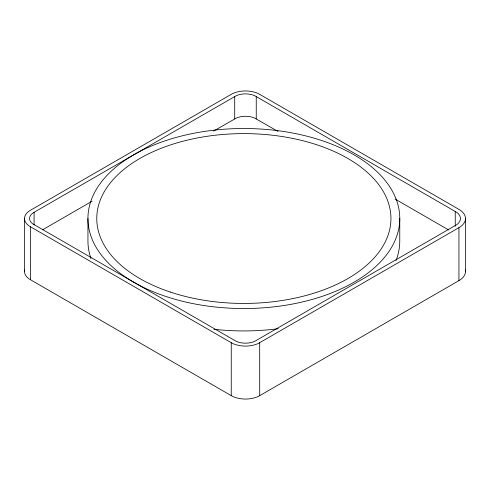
<?xml version="1.0" encoding="UTF-8"?>
<svg xmlns="http://www.w3.org/2000/svg" width="490" height="490" viewBox="0 0 490 490"><rect width="100%" height="100%" fill="white"/><g stroke="black" fill="none" stroke-linecap="round" stroke-linejoin="round"><path stroke-width="0.73" d="M34.08 212.305L32.677 213.23A15.055 8.691 0 0 0 32.677 223.814L236.309 341.383A15.055 8.691 0 0 0 254.641 341.383L456.852 224.616A17.34 10.014 0 0 0 456.852 212.427L254.641 95.666A15.055 8.691 0 0 0 236.309 95.666L34.08 212.305L34.08 224.996M42.648 229.761L92.083 201.237M213.56 131.093L236.309 118.066A15.055 8.691 0 0 1 254.641 118.066L278.063 131.473M30.392 226.735L231.249 342.7A20.121 11.613 0 0 0 259.7 342.7L458.94 227.666A22.405 12.936 0 0 0 458.94 209.377L259.7 94.343A20.121 11.613 0 0 0 231.249 94.343L30.392 210.308A20.121 11.613 0 0 0 30.392 226.735L30.392 279.692L231.249 395.657A20.121 11.613 0 0 0 259.7 395.657L458.94 280.623A22.405 12.936 0 0 0 465.31 269.788M395.087 199.038L448.638 229.957M465.5 218.522L465.5 271.478M458.94 227.666L458.94 280.623M455.247 211.374L455.247 226.307M399.767 218.522L399.767 240.921A155.912 90.013 0 0 1 395.969 260.668M259.7 342.7L259.7 395.657M256.246 96.475L256.246 118.88M234.704 96.475L234.704 118.88M231.249 342.7L231.249 395.657M87.943 218.522L87.943 240.921A155.912 90.013 0 0 0 90.95 258.512M24.5 218.522L24.5 271.478M30.392 279.692A20.121 11.613 0 0 1 24.672 269.959M278.271 328.716A155.912 90.013 0 0 1 213.965 329.268M170.318 292.065A147.086 84.917 0 0 0 390.94 218.522A147.086 84.917 0 0 0 170.318 144.979A147.086 84.917 0 0 0 170.318 292.065M133.611 282.173A155.912 90.013 0 0 0 394.456 241.821A155.912 90.013 0 0 0 203.503 131.571A155.912 90.013 0 0 0 133.611 282.173"/></g></svg>
